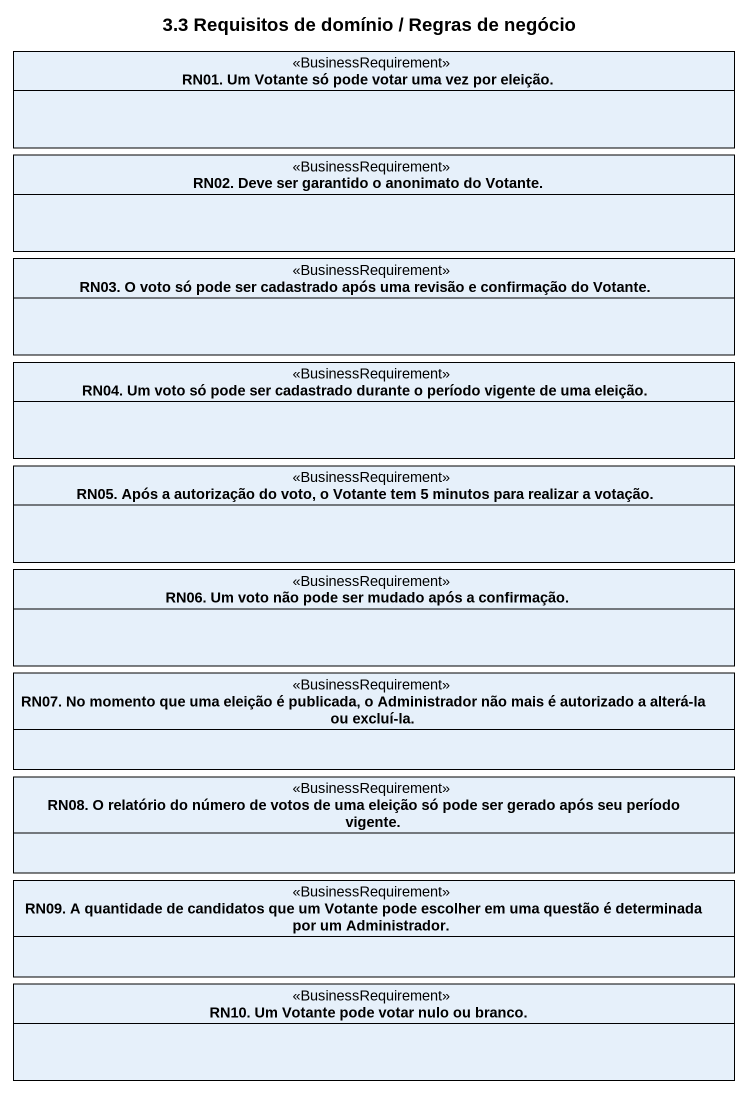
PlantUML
@startuml
title 3.3 Requisitos de domínio / Regras de negócio
hide circle
hide empty members
class "RN01. Um Votante só pode votar uma vez por eleição." as RN01_Um_Votante_só_pode <<BusinessRequirement>>
class "RN02. Deve ser garantido o anonimato do Votante." as RN02_Deve_ser_garantido_o <<BusinessRequirement>>
class "RN03. O voto só pode ser cadastrado após uma revisão e confirmação do Votante." as RN03_O_voto_só_pode_ser <<BusinessRequirement>>
class "RN04. Um voto só pode ser cadastrado durante o período vigente de uma eleição." as RN04_Um_voto_só_pode_ser <<BusinessRequirement>>
class "RN05. Após a autorização do voto, o Votante tem 5 minutos para realizar a votação." as RN05_Após_a_autorização_do <<BusinessRequirement>>
class "RN06. Um voto não pode ser mudado após a confirmação." as RN06_Um_voto_não_pode_ser <<BusinessRequirement>>
class "RN07. No momento que uma eleição é publicada, o Administrador não mais é autorizado a alterá-la ou excluí-la." as RN07_No_momento_que_uma <<BusinessRequirement>>
class "RN08. O relatório do número de votos de uma eleição só pode ser gerado após seu período vigente." as RN08_O_relatório_do_número <<BusinessRequirement>>
class "RN09. A quantidade de candidatos que um Votante pode escolher em uma questão é determinada por um Administrador." as RN09_A_quantidade_de <<BusinessRequirement>>
class "RN10. Um Votante pode votar nulo ou branco." as RN10_Um_Votante_pode_votar <<BusinessRequirement>>
@enduml
